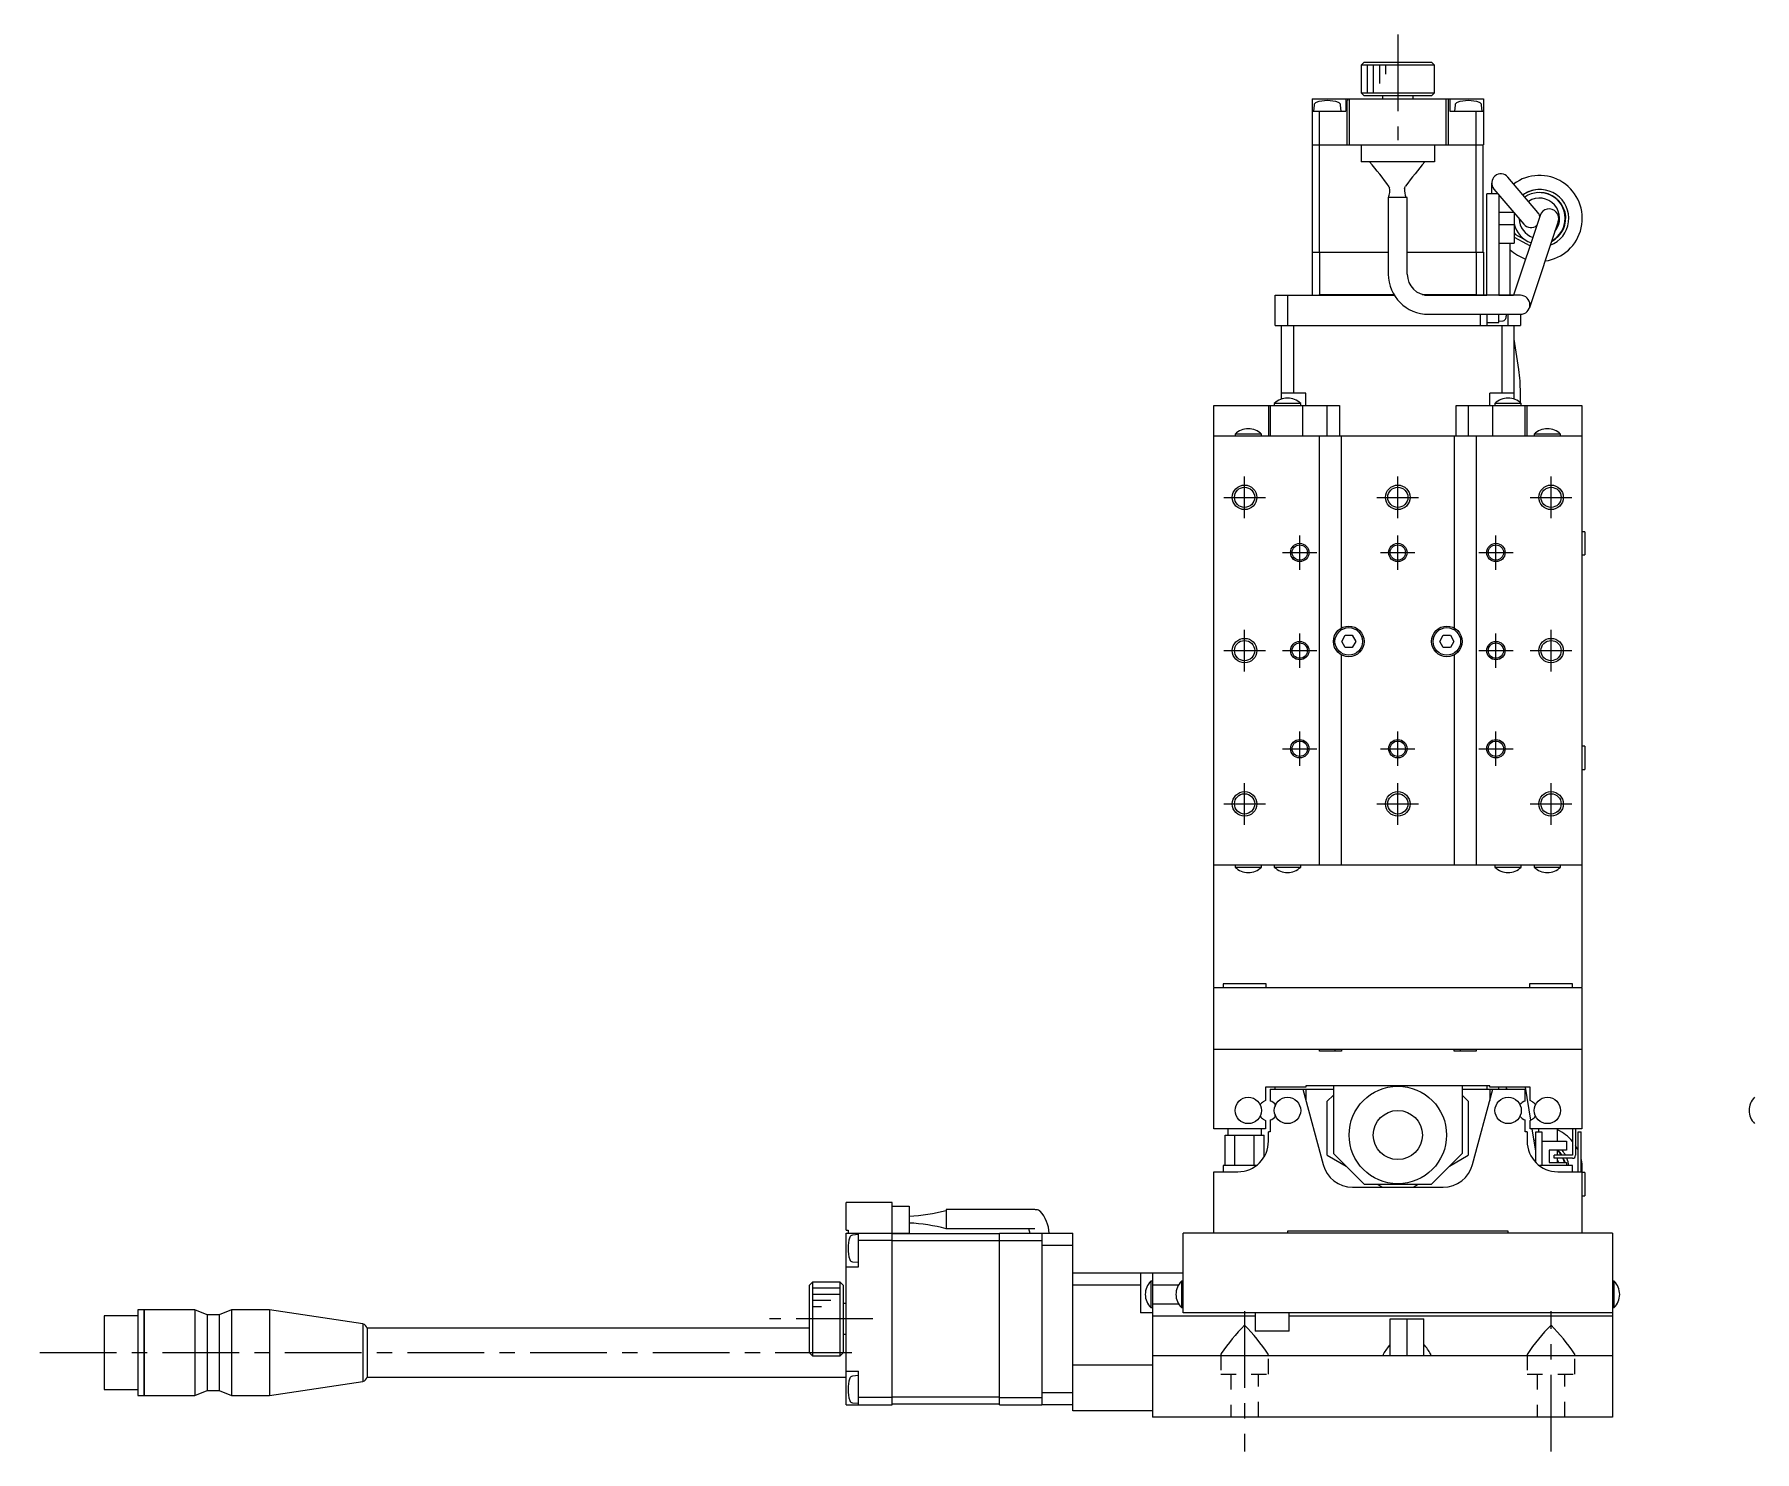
# Model space of a CAD drawing. Extents: x -671 to 414, y 17 to 801.
# Drawn here: x -405.5 to -124.9, y 298.9 to 530.1 of the extents above; entities that cross this region are included whole.
import ezdxf

# ---------------------------------------------------------------- set-up
doc = ezdxf.new("R2010")
doc.units = 0
doc.header["$LTSCALE"] = 10
doc.linetypes.add('CENTER', pattern=[2, 1.25, -0.25, 0.25, -0.25])
doc.linetypes.add('DOT', pattern=[0.5, 0.25, -0.25])
doc.layers.add('1', color=7, linetype='CONTINUOUS')

msp = doc.modelspace()

# ---------------------------------------------------------------- linework, layer by layer
at = {"layer": '1', "color": 4, "linetype": 'CENTER'}
for p, q in [((-183.068894, 530.078698), (-183.068894, 512.826051)), ((-208.068894, 451.177599), (-208.068894, 457.977599)), ((-183.068894, 451.177599), (-183.068894, 457.977599)), ((-158.068894, 451.177599), (-158.068894, 457.977599)), ((-211.468894, 454.577599), (-204.668894, 454.577599)), ((-186.468894, 454.577599), (-179.668894, 454.577599)), ((-161.468894, 454.577599), (-154.668894, 454.577599)), ((-199.068894, 442.777599), (-199.068894, 448.377599)), ((-183.068894, 442.777599), (-183.068894, 448.377599)), ((-167.068894, 442.777599), (-167.068894, 448.377599)), ((-201.868894, 445.577599), (-196.268894, 445.577599)), ((-185.868894, 445.577599), (-180.268894, 445.577599)), ((-169.868894, 445.577599), (-164.268894, 445.577599)), ((-208.068894, 426.177599), (-208.068894, 432.977599)), ((-199.068894, 426.777599), (-199.068894, 432.377599)), ((-167.068894, 426.777599), (-167.068894, 432.377599)), ((-158.068894, 426.177599), (-158.068894, 432.977599)), ((-211.468894, 429.577599), (-204.668894, 429.577599)), ((-201.868894, 429.577599), (-196.268894, 429.577599)), ((-169.868894, 429.577599), (-164.268894, 429.577599)), ((-161.468894, 429.577599), (-154.668894, 429.577599)), ((-199.068894, 410.777599), (-199.068894, 416.377599)), ((-183.068894, 410.777599), (-183.068894, 416.377599)), ((-167.068894, 410.777599), (-167.068894, 416.377599)), ((-201.868894, 413.577599), (-196.268894, 413.577599)), ((-185.868894, 413.577599), (-180.268894, 413.577599)), ((-169.868894, 413.577599), (-164.268894, 413.577599)), ((-208.068894, 401.177599), (-208.068894, 407.977599)), ((-183.068894, 401.177599), (-183.068894, 407.977599)), ((-158.068894, 401.177599), (-158.068894, 407.977599)), ((-211.468894, 404.577599), (-204.668894, 404.577599)), ((-186.468894, 404.577599), (-179.668894, 404.577599)), ((-161.468894, 404.577599), (-154.668894, 404.577599)), ((-268.726465, 320.577599), (-285.558316, 320.577599)), ((-208.068894, 321.835215), (-208.068894, 298.944678)), ((-158.068894, 298.944678), (-158.068894, 321.835215)), ((-272.12868, 315.077599), (-405.511788, 315.077599))]:
    msp.add_line(p, q, dxfattribs=at)
at = {"layer": '1', "color": 7, "linetype": 'CONTINUOUS'}
for p, q in [((-188.568894, 525.577599), (-189.068894, 525.077599)), ((-177.068894, 525.077599), (-189.068894, 525.077599)), ((-189.068894, 525.077599), (-189.068894, 520.577599)), ((-188.568894, 525.577599), (-177.568894, 525.577599)), ((-177.068894, 525.077599), (-177.568894, 525.577599)), ((-177.068894, 520.577599), (-177.068894, 525.077599)), ((-197.068894, 519.577599), (-169.068894, 519.577599)), ((-197.068894, 519.577599), (-197.068894, 512.077599)), ((-191.568894, 519.577599), (-191.568894, 517.577599)), ((-191.318894, 512.077599), (-191.318894, 519.277599)), ((-191.28393, 519.277599), (-191.318894, 519.277599)), ((-191.28393, 519.577599), (-191.28393, 519.277599)), ((-190.96926, 512.077599), (-190.96926, 519.577599)), ((-189.068894, 520.577599), (-177.068894, 520.577599)), ((-189.068894, 520.577599), (-188.568894, 520.077599)), ((-177.568894, 520.077599), (-188.568894, 520.077599)), ((-185.568894, 520.077599), (-185.568894, 519.577599)), ((-180.568894, 519.577599), (-180.568894, 520.077599)), ((-177.568894, 520.077599), (-177.068894, 520.577599)), ((-175.168528, 512.077599), (-175.168528, 519.577599)), ((-174.853857, 519.577599), (-174.853857, 519.277599)), ((-174.818894, 519.277599), (-174.853857, 519.277599)), ((-174.818894, 512.077599), (-174.818894, 519.277599)), ((-174.568894, 519.577599), (-174.568894, 517.577599)), ((-169.068894, 519.577599), (-169.068894, 512.077599)), ((-197.068894, 517.577599), (-191.568894, 517.577599)), ((-196.732693, 518.562879), (-196.818894, 517.577599)), ((-195.868894, 512.077599), (-195.868894, 517.577599)), ((-192.318894, 517.577599), (-192.405095, 518.562879)), ((-174.568894, 517.577599), (-169.068894, 517.577599)), ((-173.732693, 518.562879), (-173.818894, 517.577599)), ((-170.268894, 512.077599), (-170.268894, 517.577599)), ((-169.318894, 517.577599), (-169.405095, 518.562879)), ((-197.068894, 512.077599), (-169.068894, 512.077599)), ((-196.968894, 494.577599), (-196.968894, 512.077599)), ((-195.827473, 494.577599), (-195.827473, 512.077599)), ((-189.068894, 512.077599), (-189.068894, 509.277599)), ((-177.068894, 512.077599), (-177.068894, 509.277599)), ((-170.310315, 494.577599), (-170.310315, 512.077599)), ((-169.168894, 494.577599), (-169.168894, 512.077599)), ((-177.068894, 509.277599), (-189.068894, 509.277599)), ((-184.467782, 505.221718), (-184.421336, 505.105109)), ((-181.919834, 505.094622), (-181.87998, 505.20131)), ((-181.87998, 505.20131), (-181.795591, 505.343126)), ((-167.751218, 504.077599), (-167.751218, 505.835929)), ((-160.224784, 501.047657), (-165.107108, 506.805987)), ((-184.618894, 503.477599), (-184.618894, 490.977599)), ((-181.518894, 503.477599), (-184.555479, 503.477599)), ((-181.953465, 504.944189), (-181.919834, 505.094622)), ((-181.518894, 490.977599), (-181.518894, 503.477599)), ((-166.726974, 504.077599), (-168.568894, 504.077599)), ((-168.568894, 487.527599), (-168.568894, 504.077599)), ((-167.395328, 504.865871), (-162.513004, 499.107541)), ((-166.568894, 503.891156), (-166.568894, 487.527599)), ((-162.07541, 504.227453), (-162.658137, 503.917612)), ((-166.568894, 501.077599), (-164.18336, 501.077599)), ((-159.839339, 500.567747), (-164.186217, 487.527648)), ((-164.068894, 500.942595), (-164.068894, 496.027599)), ((-156.898436, 499.587446), (-161.598435, 485.487446)), ((-166.568894, 499.077599), (-164.068894, 499.077599)), ((-164.068894, 497.553985), (-162.471555, 496.704664)), ((-164.068894, 496.9877), (-162.07541, 495.927745)), ((-197.068894, 494.577599), (-197.068894, 487.577599)), ((-197.068894, 494.577599), (-184.618894, 494.577599)), ((-195.868894, 494.577599), (-195.868894, 487.677599)), ((-181.518894, 494.577599), (-169.068894, 494.577599)), ((-170.268894, 494.577599), (-170.268894, 487.677599)), ((-169.068894, 494.577599), (-169.068894, 487.577599)), ((-166.568894, 496.027599), (-164.068894, 496.027599)), ((-164.751218, 487.577599), (-164.751218, 496.027599)), ((-203.068894, 482.577599), (-203.068894, 487.577599)), ((-203.068894, 487.577599), (-183.667331, 487.577599)), ((-201.068894, 487.577599), (-201.068894, 482.577599)), ((-195.968894, 487.577599), (-195.868894, 487.677599)), ((-195.868894, 487.677599), (-183.726853, 487.677599)), ((-179.075125, 487.677599), (-170.268894, 487.677599)), ((-178.654129, 487.577599), (-168.568894, 487.577599)), ((-163.068894, 487.527599), (-178.068894, 487.527599)), ((-170.268894, 487.677599), (-170.168894, 487.577599)), ((-169.568894, 487.527599), (-169.568894, 487.577599)), ((-166.568894, 487.577599), (-164.169404, 487.577599)), ((-165.068894, 487.527599), (-165.068894, 487.577599)), ((-178.068894, 484.427599), (-163.068894, 484.427599)), ((-169.568894, 482.577599), (-169.568894, 484.427599)), ((-168.568894, 484.427599), (-168.568894, 482.577599)), ((-168.568894, 483.077599), (-166.568894, 483.077599)), ((-166.568894, 483.077599), (-166.568894, 484.427599)), ((-166.568894, 483.327599), (-165.886107, 483.387335)), ((-165.068894, 482.577599), (-165.068894, 484.427599)), ((-163.068894, 484.427599), (-163.068894, 482.577599)), ((-203.068894, 482.577599), (-163.068894, 482.577599)), ((-202.068894, 470.606026), (-202.068894, 482.577599)), ((-200.068894, 482.577599), (-200.068894, 471.577599)), ((-166.068894, 471.577599), (-166.068894, 482.577599)), ((-164.068894, 470.606026), (-164.068894, 482.577599)), ((-163.328092, 475.423637), (-164.068894, 480.381183)), ((-198.068894, 471.577599), (-202.068894, 471.577599)), ((-198.068894, 469.577599), (-198.068894, 471.577599)), ((-168.068894, 469.577599), (-168.068894, 471.577599)), ((-164.068894, 471.577599), (-168.068894, 471.577599)), ((-163.068894, 470.013667), (-163.068894, 471.701955)), ((-213.068894, 374.677599), (-213.068894, 469.577599)), ((-213.068894, 469.577599), (-192.568894, 469.577599)), ((-204.168894, 469.577599), (-204.168894, 464.577599)), ((-203.868894, 469.577599), (-203.868894, 464.577599)), ((-203.218894, 469.869847), (-203.218894, 469.577599)), ((-198.918894, 469.869847), (-203.218894, 469.869847)), ((-198.918894, 469.577599), (-198.918894, 469.869847)), ((-198.568894, 464.577599), (-198.568894, 469.577599)), ((-194.568894, 464.577599), (-194.568894, 469.577599)), ((-192.568894, 469.577599), (-192.568894, 464.577599)), ((-173.568894, 464.577599), (-173.568894, 469.577599)), ((-173.568894, 469.577599), (-153.068894, 469.577599)), ((-171.568894, 469.577599), (-171.568894, 464.577599)), ((-167.568894, 464.577599), (-167.568894, 469.577599)), ((-167.218894, 469.869847), (-167.218894, 469.577599)), ((-162.918894, 469.869847), (-167.218894, 469.869847)), ((-162.918894, 469.577599), (-162.918894, 469.869847)), ((-162.268894, 464.577599), (-162.268894, 469.577599)), ((-161.968894, 464.577599), (-161.968894, 469.577599)), ((-153.068894, 469.577599), (-153.068894, 374.677599)), ((-153.068894, 464.577599), (-213.068894, 464.577599)), ((-209.618894, 464.869847), (-209.618894, 464.577599)), ((-205.318894, 464.869847), (-209.618894, 464.869847)), ((-205.318894, 464.577599), (-205.318894, 464.869847)), ((-195.868894, 394.577599), (-195.868894, 464.577599)), ((-192.268894, 433.27077), (-192.268894, 464.577599)), ((-173.868894, 464.577599), (-173.868894, 433.27077)), ((-170.268894, 464.577599), (-170.268894, 394.577599)), ((-160.818894, 464.869847), (-160.818894, 464.577599)), ((-156.518894, 464.869847), (-160.818894, 464.869847)), ((-156.518894, 464.577599), (-156.518894, 464.869847)), ((-152.568894, 448.977599), (-153.068894, 448.977599)), ((-152.568894, 448.977599), (-152.568894, 445.177599)), ((-153.068894, 445.177599), (-152.568894, 445.177599)), ((-192.223594, 431.077599), (-191.646244, 432.077599)), ((-191.646244, 430.077599), (-192.223594, 431.077599)), ((-191.646244, 432.077599), (-190.491544, 432.077599)), ((-190.491544, 430.077599), (-191.646244, 430.077599)), ((-190.491544, 432.077599), (-189.914193, 431.077599)), ((-189.914193, 431.077599), (-190.491544, 430.077599)), ((-176.223594, 431.077599), (-175.646244, 432.077599)), ((-175.646244, 430.077599), (-176.223594, 431.077599)), ((-175.646244, 432.077599), (-174.491544, 432.077599)), ((-174.491544, 430.077599), (-175.646244, 430.077599)), ((-174.491544, 432.077599), (-173.914193, 431.077599)), ((-173.914193, 431.077599), (-174.491544, 430.077599)), ((-192.268894, 394.577599), (-192.268894, 428.884428)), ((-173.868894, 428.884428), (-173.868894, 394.577599)), ((-152.568894, 413.977599), (-153.068894, 413.977599)), ((-152.568894, 413.977599), (-152.568894, 410.177599)), ((-153.068894, 410.177599), (-152.568894, 410.177599)), ((-153.068894, 394.577599), (-213.068894, 394.577599)), ((-209.618894, 394.577599), (-209.618894, 394.285352)), ((-209.618894, 394.285352), (-205.318894, 394.285352)), ((-205.318894, 394.285352), (-205.318894, 394.577599)), ((-203.218894, 394.577599), (-203.218894, 394.285352)), ((-203.218894, 394.285352), (-198.918894, 394.285352)), ((-198.918894, 394.285352), (-198.918894, 394.577599)), ((-167.218894, 394.577599), (-167.218894, 394.285352)), ((-167.218894, 394.285352), (-162.918894, 394.285352)), ((-162.918894, 394.285352), (-162.918894, 394.577599)), ((-160.818894, 394.577599), (-160.818894, 394.285352)), ((-160.818894, 394.285352), (-156.518894, 394.285352)), ((-156.518894, 394.285352), (-156.518894, 394.577599)), ((-213.068894, 374.677599), (-212.968894, 374.577599)), ((-153.068894, 374.577599), (-213.068894, 374.577599)), ((-213.068894, 351.577599), (-213.068894, 374.577599)), ((-204.568894, 375.240056), (-211.568894, 375.240056)), ((-211.568894, 375.240056), (-211.568894, 374.577599)), ((-204.568894, 374.577599), (-204.568894, 375.240056)), ((-154.568894, 375.240056), (-161.568894, 375.240056)), ((-161.568894, 375.240056), (-161.568894, 374.577599)), ((-154.568894, 374.577599), (-154.568894, 375.240056)), ((-153.168894, 374.577599), (-153.068894, 374.677599)), ((-153.068894, 374.577599), (-153.068894, 351.577599)), ((-213.068894, 364.577599), (-153.068894, 364.577599)), ((-195.868894, 364.227599), (-195.868894, 364.577599)), ((-192.268894, 364.227599), (-195.868894, 364.227599)), ((-193.318894, 364.577599), (-193.318894, 364.227599)), ((-192.268894, 364.577599), (-192.268894, 364.227599)), ((-173.868894, 364.227599), (-173.868894, 364.577599)), ((-170.268894, 364.227599), (-173.868894, 364.227599)), ((-172.818894, 364.227599), (-172.818894, 364.577599)), ((-170.268894, 364.577599), (-170.268894, 364.227599)), ((-204.668894, 358.377599), (-204.668894, 356.18614)), ((-198.068894, 358.377599), (-204.668894, 358.377599)), ((-203.868894, 358.077599), (-203.868894, 356.113879)), ((-203.868894, 358.077599), (-193.568894, 358.077599)), ((-203.068894, 358.077599), (-203.068894, 358.377599)), ((-198.568894, 358.077599), (-195.274701, 345.783504)), ((-168.068894, 358.577599), (-198.068894, 358.577599)), ((-198.068894, 358.577599), (-198.068894, 358.377599)), ((-198.068894, 358.077599), (-198.068894, 356.211574)), ((-193.568894, 357.077599), (-194.568894, 356.077599)), ((-193.568894, 358.577599), (-193.568894, 347.577599)), ((-172.568894, 358.577599), (-172.568894, 347.577599)), ((-172.568894, 358.077599), (-162.268894, 358.077599)), ((-171.568894, 356.077599), (-172.568894, 357.077599)), ((-170.863087, 345.783504), (-167.568894, 358.077599)), ((-168.568894, 358.57758), (-168.568894, 358.077599)), ((-168.068894, 358.377599), (-168.068894, 358.577599)), ((-161.468894, 358.377599), (-168.068894, 358.377599)), ((-168.068894, 358.077599), (-168.068894, 356.211574)), ((-166.568894, 358.077599), (-166.568894, 358.377599)), ((-165.341138, 358.230712), (-165.316887, 358.077599)), ((-162.268894, 356.113879), (-162.268894, 358.077599)), ((-161.37749, 353.021831), (-162.22576, 358.377599)), ((-161.468894, 356.18614), (-161.468894, 358.377599)), ((-204.668894, 356.18614), (-205.028989, 355.978239)), ((-203.068894, 355.366586), (-203.068894, 355.616905)), ((-203.068894, 353.538294), (-203.068894, 353.788612)), ((-194.568894, 347.273752), (-194.568894, 356.077599)), ((-171.568894, 356.077599), (-171.568894, 347.273752)), ((-161.108799, 355.978239), (-161.468894, 356.18614)), ((-204.668894, 351.577599), (-213.068894, 351.577599)), ((-210.818894, 351.577599), (-210.818894, 350.577599)), ((-205.318894, 350.577599), (-205.318894, 351.577599)), ((-205.028989, 353.17696), (-204.668894, 352.969059)), ((-204.668894, 352.969059), (-204.668894, 351.577599)), ((-204.168894, 349.577599), (-204.168894, 351.077599)), ((-203.868894, 351.077599), (-204.168894, 351.077599)), ((-203.868894, 353.041319), (-203.868894, 351.077599)), ((-162.268894, 351.077599), (-162.268894, 353.041319)), ((-161.968894, 351.077599), (-162.268894, 351.077599)), ((-161.968894, 351.077599), (-161.968894, 349.577599)), ((-161.468894, 352.969059), (-161.108799, 353.17696)), ((-161.468894, 351.577599), (-161.468894, 352.969059)), ((-153.068894, 351.577599), (-161.468894, 351.577599)), ((-160.568894, 347.916556), (-161.148747, 351.577599)), ((-160.568894, 351.077599), (-159.568894, 351.077599)), ((-160.568894, 346.107729), (-160.568894, 351.077599)), ((-160.113326, 351.577599), (-160.113326, 351.077599)), ((-159.568894, 351.077599), (-159.568894, 345.577599)), ((-157.013326, 349.577599), (-157.013326, 351.577599)), ((-154.568894, 351.577599), (-154.568894, 347.277599)), ((-154.068894, 351.577599), (-154.068894, 347.277599)), ((-153.668894, 351.077599), (-153.168894, 351.077599)), ((-153.668894, 344.577599), (-153.668894, 351.077599)), ((-153.168894, 344.577599), (-153.168894, 351.077599)), ((-211.24432, 345.577599), (-211.24432, 350.577599)), ((-211.24432, 350.577599), (-204.893467, 350.577599)), ((-209.656607, 345.577599), (-209.656607, 350.577599)), ((-206.481181, 345.577599), (-206.481181, 350.577599)), ((-204.893467, 346.986565), (-204.893467, 350.577599)), ((-159.568894, 349.577599), (-155.568894, 349.577599)), ((-155.568894, 348.077599), (-158.368894, 348.077599)), ((-158.368894, 348.077599), (-158.368894, 346.077599)), ((-157.013326, 347.277599), (-157.013326, 348.077599)), ((-155.568894, 349.577599), (-155.568894, 348.077599)), ((-206.168894, 345.577599), (-211.568894, 345.577599)), ((-211.568894, 345.577599), (-211.568894, 344.577599)), ((-194.568894, 347.273752), (-191.483957, 345.492663)), ((-193.568894, 347.577599), (-188.568894, 342.577599)), ((-177.568894, 342.577599), (-172.568894, 347.577599)), ((-174.65383, 345.492663), (-171.568894, 347.273752)), ((-154.568894, 345.577599), (-159.968894, 345.577599)), ((-158.368894, 346.077599), (-155.568894, 346.077599)), ((-157.568894, 346.777599), (-157.568894, 347.277599)), ((-154.568894, 347.277599), (-157.568894, 347.277599)), ((-154.568894, 346.777599), (-157.568894, 346.777599)), ((-157.013326, 346.077599), (-157.013326, 346.777599)), ((-155.568894, 346.077599), (-155.568894, 345.577599)), ((-154.568894, 344.577599), (-154.568894, 345.577599)), ((-213.068894, 334.577599), (-213.068894, 344.577599)), ((-213.068894, 344.577599), (-209.168894, 344.577599)), ((-188.568894, 342.577599), (-177.568894, 342.577599)), ((-186.434919, 342.577599), (-185.568894, 342.077599)), ((-180.568894, 342.077599), (-179.702868, 342.577599)), ((-156.968894, 344.577599), (-153.068894, 344.577599)), ((-153.068894, 344.577599), (-153.068894, 334.577599)), ((-152.568894, 344.477599), (-153.068894, 344.477599)), ((-152.568894, 344.477599), (-152.568894, 340.677599)), ((-190.445072, 342.077599), (-175.692716, 342.077599)), ((-153.068894, 340.677599), (-152.568894, 340.677599)), ((-265.568894, 339.577599), (-273.068894, 339.577599)), ((-273.068894, 335.077599), (-273.068894, 339.577599)), ((-265.568894, 306.577599), (-265.568894, 339.577599)), ((-265.568894, 338.977599), (-262.768894, 338.977599)), ((-262.768894, 338.977599), (-262.768894, 334.577599)), ((-242.267657, 338.402599), (-256.768894, 338.402599)), ((-256.768894, 338.402599), (-256.768894, 335.277599)), ((-242.164594, 338.399253), (-242.267657, 338.402599)), ((-242.031861, 338.385014), (-242.164594, 338.399253)), ((-241.866774, 338.351262), (-242.031861, 338.385014)), ((-241.706439, 338.300425), (-241.866774, 338.351262)), ((-241.554437, 338.234177), (-241.706439, 338.300425)), ((-241.421475, 338.159927), (-241.554437, 338.234177)), ((-273.068894, 335.077599), (-272.768894, 335.077599)), ((-273.068894, 334.577599), (-262.768894, 334.577599)), ((-273.068894, 306.577599), (-273.068894, 334.577599)), ((-272.768894, 335.077599), (-272.768894, 334.577599)), ((-271.068894, 334.327599), (-272.054174, 334.241398)), ((-271.068894, 329.077599), (-271.068894, 334.577599)), ((-248.068894, 334.477599), (-265.568894, 334.477599)), ((-256.768894, 335.302599), (-242.267657, 335.302599)), ((-248.068894, 334.577599), (-241.168894, 334.577599)), ((-248.068894, 306.577599), (-248.068894, 334.577599)), ((-243.297792, 335.303414), (-243.117866, 334.578381)), ((-241.068894, 334.477599), (-241.168894, 334.577599)), ((-241.068894, 334.577599), (-236.068894, 334.577599)), ((-241.068894, 306.577599), (-241.068894, 334.577599)), ((-236.068894, 305.577599), (-236.068894, 334.577599)), ((-218.068894, 321.577599), (-218.068894, 334.577599)), ((-148.068894, 334.577599), (-218.068894, 334.577599)), ((-165.068894, 334.877599), (-201.068894, 334.877599)), ((-201.068894, 334.877599), (-201.068894, 334.577599)), ((-165.068894, 334.577599), (-165.068894, 334.877599)), ((-148.068894, 334.577599), (-148.068894, 304.577599)), ((-265.568894, 333.377599), (-271.068894, 333.377599)), ((-248.068894, 333.336178), (-265.568894, 333.336178)), ((-248.068894, 333.377599), (-241.068894, 333.377599)), ((-236.068894, 332.577599), (-241.068894, 332.577599)), ((-273.068894, 329.077599), (-271.068894, 329.077599)), ((-272.054174, 329.9138), (-271.068894, 329.827599)), ((-278.568894, 326.577599), (-279.068894, 326.077599)), ((-279.068894, 315.077599), (-279.068894, 326.077599)), ((-274.068894, 326.577599), (-278.568894, 326.577599)), ((-278.568894, 326.577599), (-278.568894, 314.577599)), ((-273.568894, 326.077599), (-274.068894, 326.577599)), ((-274.068894, 314.577599), (-274.068894, 326.577599)), ((-273.568894, 326.077599), (-273.568894, 315.077599)), ((-236.068894, 328.077599), (-218.068894, 328.077599)), ((-225.068894, 326.077599), (-236.068894, 326.077599)), ((-225.068894, 328.077599), (-225.068894, 321.577599)), ((-223.361141, 326.727599), (-223.361141, 322.427599)), ((-223.068894, 326.727599), (-223.361141, 326.727599)), ((-223.068894, 328.077599), (-223.068894, 304.577599)), ((-223.068894, 326.113879), (-218.845683, 326.113879)), ((-218.361141, 326.727599), (-218.361141, 322.427599)), ((-218.068894, 326.727599), (-218.361141, 326.727599)), ((-147.776646, 326.727599), (-148.068894, 326.727599)), ((-147.776646, 322.427599), (-147.776646, 326.727599)), ((-273.068894, 323.077599), (-273.568894, 323.077599)), ((-223.068894, 323.041319), (-218.845683, 323.041319)), ((-394.154682, 321.077597), (-394.154682, 309.077601)), ((-388.654681, 321.077597), (-394.154682, 321.077597)), ((-388.654681, 322.077598), (-388.654681, 308.0776)), ((-387.654679, 322.077598), (-388.654681, 322.077598)), ((-387.654679, 322.077598), (-387.654679, 308.0776)), ((-387.604679, 322.077598), (-387.654679, 322.027598)), ((-387.604679, 322.077598), (-387.604679, 308.0776)), ((-379.347679, 322.077598), (-387.604679, 322.077598)), ((-379.347679, 322.077598), (-379.347679, 308.0776)), ((-377.347679, 321.227599), (-379.347679, 322.077598)), ((-377.347679, 321.227599), (-377.347679, 308.927599)), ((-375.347679, 321.227599), (-377.347679, 321.227599)), ((-373.347679, 322.077598), (-375.347679, 321.227599)), ((-375.347679, 321.227599), (-375.347679, 308.927599)), ((-373.347679, 322.077598), (-373.347679, 308.0776)), ((-367.15468, 322.077598), (-373.347679, 322.077598)), ((-367.15468, 322.077598), (-367.15468, 308.0776)), ((-351.920698, 319.761925), (-367.15468, 322.077598)), ((-223.068894, 321.577599), (-225.068894, 321.577599)), ((-223.361141, 322.427599), (-223.068894, 322.427599)), ((-223.068894, 321.077599), (-206.318894, 321.077599)), ((-218.361141, 322.427599), (-218.068894, 322.427599)), ((-148.068894, 321.577599), (-218.068894, 321.577599)), ((-206.318894, 321.577599), (-206.318894, 318.577599)), ((-200.818894, 318.577599), (-200.818894, 321.577599)), ((-200.818894, 321.077599), (-148.068894, 321.077599)), ((-184.318894, 314.577599), (-184.318894, 320.577599)), ((-184.318894, 320.577599), (-178.818894, 320.577599)), ((-181.568894, 314.577599), (-181.568894, 320.577599)), ((-178.818894, 314.577599), (-178.818894, 320.577599)), ((-148.068894, 322.427599), (-147.776646, 322.427599)), ((-351.920698, 319.761925), (-351.920698, 310.393274)), ((-351.197024, 319.077599), (-351.197024, 311.077599)), ((-279.068894, 319.077599), (-351.197024, 319.077599)), ((-273.568894, 318.077599), (-273.068894, 318.077599)), ((-200.818894, 318.577599), (-206.318894, 318.577599)), ((-279.068894, 315.077599), (-278.568894, 314.577599)), ((-278.568894, 314.577599), (-274.068894, 314.577599)), ((-274.068894, 314.577599), (-273.568894, 315.077599)), ((-148.068894, 314.577599), (-223.068894, 314.577599)), ((-211.952173, 314.795735), (-211.968894, 314.700117)), ((-211.968894, 314.700117), (-211.810551, 314.577599)), ((-211.897914, 314.92874), (-211.952173, 314.795735)), ((-204.327237, 314.577599), (-204.168894, 314.700117)), ((-204.168894, 314.700117), (-204.198911, 314.834785)), ((-185.46208, 314.757857), (-185.468894, 314.700117)), ((-185.468894, 314.700117), (-185.310551, 314.577599)), ((-185.419982, 314.881177), (-185.46208, 314.757857)), ((-177.827237, 314.577599), (-177.668894, 314.700117)), ((-177.668894, 314.700117), (-177.698911, 314.834785)), ((-161.955847, 314.783105), (-161.968894, 314.700104)), ((-161.968894, 314.700104), (-161.810551, 314.577599)), ((-154.327237, 314.577599), (-154.168894, 314.700122)), ((-154.190842, 314.811999), (-154.232268, 314.91292)), ((-154.168894, 314.700122), (-154.190842, 314.811999)), ((-273.068894, 312.077599), (-271.068894, 312.077599)), ((-271.068894, 306.577599), (-271.068894, 312.077599)), ((-236.068894, 313.077599), (-223.068894, 313.077599)), ((-394.154682, 309.077601), (-388.654681, 309.077601)), ((-379.347679, 308.0776), (-377.347679, 308.927599)), ((-377.347679, 308.927599), (-375.347679, 308.927599)), ((-375.347679, 308.927599), (-373.347679, 308.0776)), ((-367.15468, 308.0776), (-351.920698, 310.393274)), ((-351.197024, 311.077599), (-273.068894, 311.077599)), ((-271.068894, 311.327599), (-272.054174, 311.241398)), ((-388.654681, 308.0776), (-387.654679, 308.0776)), ((-387.654679, 308.1276), (-387.604679, 308.0776)), ((-387.604679, 308.0776), (-379.347679, 308.0776)), ((-373.347679, 308.0776), (-367.15468, 308.0776)), ((-273.068894, 306.577599), (-265.568894, 306.577599)), ((-272.054174, 306.9138), (-271.068894, 306.827599)), ((-265.568894, 307.777599), (-271.068894, 307.777599)), ((-248.068894, 307.819021), (-265.568894, 307.819021)), ((-248.068894, 306.677599), (-265.568894, 306.677599)), ((-248.068894, 307.777599), (-241.068894, 307.777599)), ((-248.068894, 306.577599), (-241.168894, 306.577599)), ((-241.168894, 306.577599), (-241.068894, 306.677599)), ((-241.068894, 308.577599), (-236.068894, 308.577599)), ((-236.068894, 306.577599), (-241.068894, 306.577599)), ((-223.068894, 305.577599), (-236.068894, 305.577599)), ((-148.068894, 304.577599), (-223.068894, 304.577599))]:
    msp.add_line(p, q, dxfattribs=at)
at = {"layer": '1', "color": 9, "linetype": 'CONTINUOUS'}
for p, q in [((-188.068894, 525.077599), (-188.068894, 520.577599)), ((-187.068894, 525.077599), (-187.068894, 520.577599)), ((-186.068894, 525.077599), (-186.068894, 522.077599)), ((-185.068894, 525.077599), (-185.068894, 523.577599)), ((-274.068894, 325.577599), (-278.568894, 325.577599)), ((-274.068894, 324.577599), (-278.568894, 324.577599)), ((-275.568894, 323.577599), (-278.568894, 323.577599)), ((-277.068894, 322.577599), (-278.568894, 322.577599))]:
    msp.add_line(p, q, dxfattribs=at)
at = {"layer": '1', "color": 9, "linetype": 'DOT'}
for p, q in [((-211.968894, 314.700475), (-211.968894, 311.577599)), ((-204.168894, 311.577599), (-204.168894, 314.700465)), ((-161.968894, 314.700411), (-161.968894, 311.577599)), ((-154.168894, 311.577599), (-154.168894, 314.700517)), ((-211.968894, 311.577599), (-204.168894, 311.577599)), ((-210.318894, 311.577599), (-210.318894, 304.577599)), ((-205.818894, 304.577599), (-205.818894, 311.577599)), ((-161.968894, 311.577599), (-154.168894, 311.577599)), ((-160.318894, 311.577599), (-160.318894, 304.577599)), ((-155.818894, 304.577599), (-155.818894, 311.577599))]:
    msp.add_line(p, q, dxfattribs=at)
at = {"layer": '1', "color": 9, "linetype": 'CONTINUOUS'}
for centre, radius in [((-208.068894, 454.577599), 2), ((-183.068894, 454.577599), 2), ((-158.068894, 454.577599), 2), ((-199.068894, 445.577599), 1.5), ((-183.068894, 445.577599), 1.5), ((-167.068894, 445.577599), 1.5), ((-208.068894, 429.577599), 2), ((-199.068894, 429.577599), 1.5), ((-167.068894, 429.577599), 1.5), ((-158.068894, 429.577599), 2), ((-199.068894, 413.577599), 1.5), ((-183.068894, 413.577599), 1.5), ((-167.068894, 413.577599), 1.5), ((-208.068894, 404.577599), 2), ((-183.068894, 404.577599), 2), ((-158.068894, 404.577599), 2)]:
    msp.add_circle(centre, radius, dxfattribs=at)
at = {"layer": '1', "color": 7, "linetype": 'CONTINUOUS'}
for centre, radius in [((-208.068894, 454.577599), 1.65), ((-183.068894, 454.577599), 1.65), ((-158.068894, 454.577599), 1.65), ((-199.068894, 445.577599), 1.25), ((-183.068894, 445.577599), 1.25), ((-167.068894, 445.577599), 1.25), ((-191.068894, 431.077599), 2.5), ((-191.068894, 431.077599), 2.25), ((-175.068894, 431.077599), 2.5), ((-175.068894, 431.077599), 2.25), ((-208.068894, 429.577599), 1.65), ((-199.068894, 429.577599), 1.25), ((-167.068894, 429.577599), 1.25), ((-158.068894, 429.577599), 1.65), ((-199.068894, 413.577599), 1.25), ((-183.068894, 413.577599), 1.25), ((-167.068894, 413.577599), 1.25), ((-208.068894, 404.577599), 1.65), ((-183.068894, 404.577599), 1.65), ((-158.068894, 404.577599), 1.65), ((-207.468894, 354.577599), 2.15), ((-201.068894, 354.577599), 2.15), ((-183.068894, 350.577599), 7.95), ((-165.068894, 354.577599), 2.15), ((-158.668894, 354.577599), 2.15), ((-183.068894, 350.577599), 4)]:
    msp.add_circle(centre, radius, dxfattribs=at)
for centre, radius, start, end in [((-194.568894, 513.277599), 6, 72.370845, 107.629155), ((-171.568894, 513.277599), 6, 72.370845, 107.629155), ((-196.234596, 518.519301), 0.5, 107.629155, 175), ((-192.903192, 518.519301), 0.5, 5, 72.370845), ((-173.234596, 518.519301), 0.5, 107.629155, 175), ((-169.903192, 518.519301), 0.5, 5, 72.370845), ((-235.007755, 468.624163), 62.399278, 35.9094579, 40.65516187), ((-102.757866, 445.742079), 98.991145, 140.07156107, 142.98065532), ((-166.251218, 505.835929), 1.5, 40.29366, 220.29366), ((-159.968894, 500.077599), 6.999999, 277.558637, 126.754096), ((-187.308347, 504.582738), 2.933889, 337.87177949, 10.25603802), ((-178.604879, 504.667281), 3.360016, 175.27273389, 200.7364772), ((-159.968894, 500.077599), 4.684326, 98.41453, 124.624276), ((-159.968894, 500.077599), 4.2, 298.489249, 124.387686), ((-159.868894, 500.077599), 4.7, 290.804188, 118), ((-159.968894, 500.077599), 3.3, 319.947649, 122.768655), ((-159.868894, 500.077599), 4.2, 296.626366, 90.682165), ((-159.968894, 500.077599), 3.3, 181.383524, 251.007594), ((-161.368894, 500.077599), 1.5, 11.791652, 40.29366), ((-158.368894, 500.077599), 1.55, 341.565051, 161.565051), ((-159.968894, 500.077599), 4.2, 192.527905, 251.127052), ((-159.968894, 500.077599), 4.684326, 208.924309, 214.447206), ((-161.368894, 500.077599), 1.5, 220.29366, 311.33755), ((-159.968894, 500.077599), 6.999999, 226.906636, 251.302253), ((-159.868894, 500.077599), 4.7, 242, 250.016962), ((-178.068894, 490.977599), 6.55, 180, 270), ((-178.068894, 490.977599), 3.45, 180, 270), ((-163.068894, 485.977599), 1.55, 270, 90), ((-165.929684, 483.885433), 0.5, 275, 344.637451), ((-170.268894, 485.077599), 5, 344.637451, 352.530408), ((-188.700901, 471.786673), 25.632147, 359.810628, 8.15727), ((-201.068894, 467.777599), 3, 44.220044, 135.779956), ((-165.068894, 467.777599), 3, 44.220044, 135.779956), ((-207.468894, 462.777599), 3, 44.220044, 135.779956), ((-158.668894, 462.777599), 3, 44.220044, 135.779956), ((-207.468894, 396.377599), 3, 224.220044, 315.779956), ((-201.068894, 396.377599), 3, 224.220044, 315.779956), ((-165.068894, 396.377599), 3, 224.220044, 315.779956), ((-158.668894, 396.377599), 3, 224.220044, 315.779956), ((-170.268894, 359.077599), 5, 348.463041, 351.952154), ((-122.767865, 354.577599), 3, 134.220044, 225.779956), ((-204.153989, 354.462694), 1.75, 120, 142.435105), ((-204.153989, 354.692504), 1.75, 217.564895, 240), ((-204.268894, 354.577599), 1.5875, 36.779043, 75.405971), ((-204.268894, 354.577599), 1.5875, 284.594029, 323.220957), ((-161.868894, 354.577599), 1.5875, 104.594029, 143.220957), ((-161.868894, 354.577599), 1.5875, 216.779043, 255.405971), ((-161.983799, 354.462694), 1.75, 37.564895, 60), ((-161.983799, 354.692504), 1.75, 300, 322.435105), ((-159.968894, 345.077599), 6.999999, 39.517642, 65.02492), ((-209.168894, 349.577599), 5, 270, 0), ((-156.968894, 349.577599), 5, 180, 270), ((-159.868894, 345.077599), 4.7, 98.565281, 102.015774), ((-159.968894, 345.077599), 4.2, 98.21321, 101.026268), ((-159.968894, 345.077599), 3.3, 100.475681, 101.57922), ((-159.968894, 345.077599), 4.2, 31.588137, 45.584693), ((-159.868894, 345.077599), 4.2, 31.588136, 45.584691), ((-159.868894, 345.077599), 4.7, 27.910068, 39.665013), ((-159.968894, 345.077599), 6.999999, 25.841915, 32.556918), ((-190.445072, 347.077599), 5, 195, 270), ((-175.692716, 347.077599), 5, 270, 345), ((-159.968894, 345.077599), 3.3, 17.639703, 26.410969), ((-159.968894, 345.077599), 4.2, 13.774148, 23.876209), ((-159.868894, 345.077599), 4.2, 13.774147, 23.876208), ((-159.868894, 345.077599), 4.7, 6.106852, 21.204766), ((-154.568894, 347.277599), 0.5, 270, 0), ((-159.968894, 345.077599), 6.999999, 355.0829, 13.729098), ((-264.182797, 365.915937), 28.615444, 272.832165, 285.015922), ((-245.77667, 334.266839), 5.841563, 3.05553298, 41.79337421), ((-272.010596, 333.743301), 0.5, 95, 162.370845), ((-263.915967, 309.338536), 26.90568, 74.595351, 87.556562), ((-266.768894, 332.077599), 6, 162.370845, 197.629155), ((-272.010596, 330.411897), 0.5, 197.629155, 265), ((-221.268894, 324.577599), 3, 134.220044, 225.779956), ((-216.268894, 324.577599), 3, 134.220044, 225.779956), ((-149.868894, 324.577599), 3, 314.220044, 45.779956), ((-352.154681, 318.789682), 1.000002, 16.733256, 76.468302), ((-178.125691, 291.013651), 41.382297, 136.35044821, 144.69658527), ((-234.716682, 293.883567), 37.0174, 34.47057828, 43.95608964), ((-137.803837, 299.175631), 28.756092, 134.80710701, 147.128711), ((-187.314715, 291.613244), 40.46385, 35.15669979, 43.71683167), ((-177.266353, 310.153483), 9.425113, 138.44452433, 149.89368801), ((-185.35015, 310.565788), 8.761609, 29.15926604, 41.79940471), ((-352.154681, 311.365516), 1.000002, 283.531698, 343.266744), ((-266.768894, 309.077599), 6, 162.370845, 197.629155), ((-272.010596, 310.743301), 0.5, 95, 162.370845), ((-272.010596, 307.411897), 0.5, 197.629155, 265)]:
    msp.add_arc(centre, radius, start, end, dxfattribs=at)

doc.saveas('drawing.dxf')
